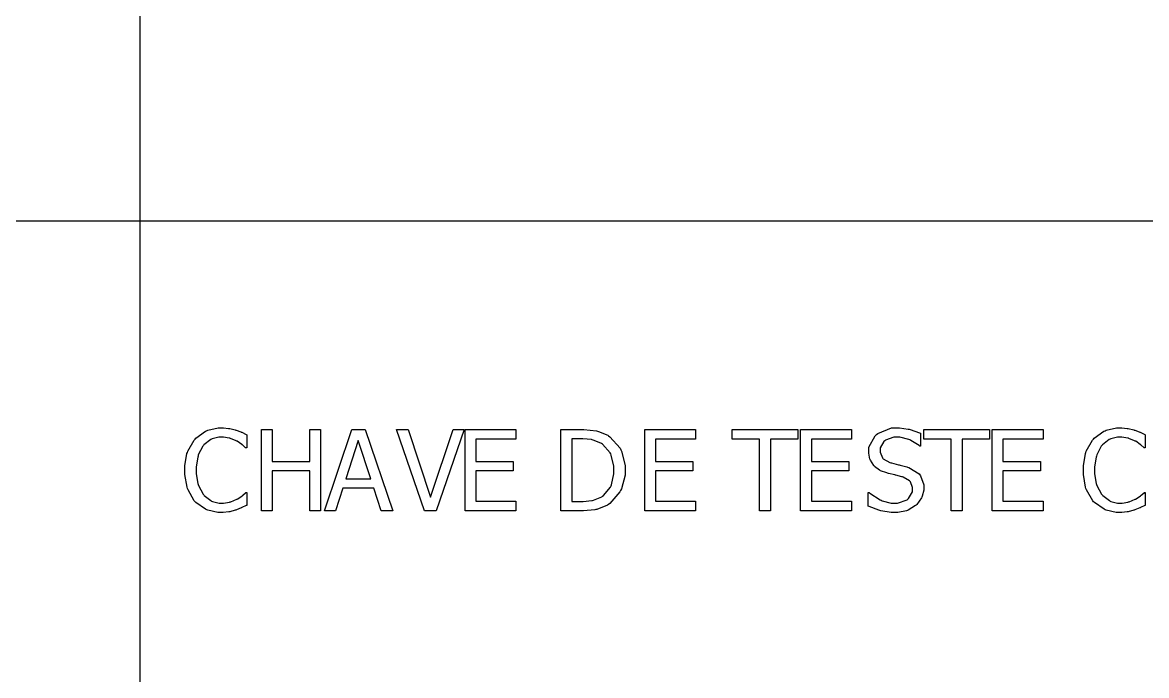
# Model space of a CAD drawing. Header units: millimetres. Extents: x 1974 to 2560, y 1429 to 1567.
# Drawn here: x 2480.782 to 2483.112, y 1527.845 to 1529.198 of the extents above; entities that cross this region are included whole.
import ezdxf

# ---------------------------------------------------------------- set-up
doc = ezdxf.new("R2010")
doc.units = ezdxf.units.MM
doc.layers.add('TEXTO', color=4, linetype='Continuous')

msp = doc.modelspace()

# ---------------------------------------------------------------- linework, layer by layer
at = {"layer": 'TEXTO', "color": 0}
for p, q in [((2481.0251, 1531.9544), (2481.0251, 1515.0586)), ((2507.7976, 1528.7864), (2478.9131, 1528.7864)), ((2481.1411, 1528.3367), (2481.161, 1528.3511)), ((2481.161, 1528.3511), (2481.1634, 1528.3521)), ((2481.1634, 1528.3521), (2481.1656, 1528.3531)), ((2481.1656, 1528.3531), (2481.1871, 1528.3581)), ((2481.1871, 1528.3581), (2481.1943, 1528.3581)), ((2481.1943, 1528.3581), (2481.1983, 1528.3581)), ((2481.1983, 1528.3581), (2481.209, 1528.3571)), ((2481.209, 1528.3571), (2481.2102, 1528.3568)), ((2481.2102, 1528.3568), (2481.2114, 1528.3566)), ((2481.2114, 1528.3566), (2481.2229, 1528.354)), ((2481.2229, 1528.354), (2481.224, 1528.3536)), ((2481.224, 1528.3536), (2481.2249, 1528.3534)), ((2481.2249, 1528.3534), (2481.2342, 1528.3498)), ((2481.2342, 1528.3498), (2481.2352, 1528.3493)), ((2481.2352, 1528.3493), (2481.2361, 1528.349)), ((2481.2361, 1528.349), (2481.2455, 1528.3443)), ((2481.2455, 1528.3443), (2481.2465, 1528.3437)), ((2481.2465, 1528.3437), (2481.2465, 1528.3167)), ((2481.2769, 1528.1861), (2481.2769, 1528.355)), ((2481.2769, 1528.355), (2481.2994, 1528.355)), ((2481.2994, 1528.355), (2481.2994, 1528.2887)), ((2481.3771, 1528.2887), (2481.3771, 1528.355)), ((2481.3771, 1528.355), (2481.3995, 1528.355)), ((2481.3995, 1528.355), (2481.3995, 1528.1861)), ((2481.3995, 1528.355), (2481.3995, 1528.355)), ((2481.4076, 1528.1861), (2481.4646, 1528.355)), ((2481.4646, 1528.355), (2481.4923, 1528.355)), ((2481.4923, 1528.355), (2481.5493, 1528.1861)), ((2481.615, 1528.1861), (2481.5569, 1528.355)), ((2481.5569, 1528.355), (2481.5809, 1528.355)), ((2481.5809, 1528.355), (2481.6277, 1528.2148)), ((2481.6277, 1528.2148), (2481.6744, 1528.355)), ((2481.6973, 1528.355), (2481.6392, 1528.1861)), ((2481.6744, 1528.355), (2481.6973, 1528.355)), ((2481.6744, 1528.355), (2481.6744, 1528.355)), ((2481.6992, 1528.1861), (2481.6992, 1528.355)), ((2481.6992, 1528.355), (2481.8047, 1528.355)), ((2481.8047, 1528.355), (2481.8047, 1528.335)), ((2481.8978, 1528.1861), (2481.8978, 1528.355)), ((2481.8978, 1528.355), (2481.9363, 1528.355)), ((2481.9363, 1528.355), (2481.9456, 1528.355)), ((2481.9456, 1528.355), (2481.9714, 1528.3521)), ((2481.9714, 1528.3521), (2481.9737, 1528.3514)), ((2481.9737, 1528.3514), (2481.976, 1528.3508)), ((2481.976, 1528.3508), (2481.9951, 1528.3427)), ((2482.0716, 1528.1861), (2482.0716, 1528.355)), ((2482.0716, 1528.355), (2482.1772, 1528.355)), ((2482.1772, 1528.355), (2482.1772, 1528.335)), ((2482.2531, 1528.335), (2482.2531, 1528.355)), ((2482.2531, 1528.355), (2482.389, 1528.355)), ((2482.389, 1528.355), (2482.389, 1528.335)), ((2482.3946, 1528.1861), (2482.3946, 1528.355)), ((2482.3946, 1528.355), (2482.5002, 1528.355)), ((2482.5002, 1528.355), (2482.5002, 1528.335)), ((2482.5496, 1528.3419), (2482.5523, 1528.3442)), ((2482.5523, 1528.3442), (2482.5549, 1528.3465)), ((2482.5549, 1528.3465), (2482.5836, 1528.3581)), ((2482.5836, 1528.3581), (2482.5932, 1528.3581)), ((2482.5932, 1528.3581), (2482.5999, 1528.3581)), ((2482.5999, 1528.3581), (2482.6179, 1528.3557)), ((2482.6179, 1528.3557), (2482.62, 1528.3553)), ((2482.62, 1528.3553), (2482.6221, 1528.3548)), ((2482.6221, 1528.3548), (2482.6416, 1528.3481)), ((2482.6416, 1528.3481), (2482.6434, 1528.3472)), ((2482.6434, 1528.3472), (2482.6434, 1528.3203)), ((2482.6505, 1528.335), (2482.6505, 1528.355)), ((2482.6505, 1528.355), (2482.7863, 1528.355)), ((2482.7863, 1528.355), (2482.7863, 1528.335)), ((2482.7919, 1528.1861), (2482.7919, 1528.355)), ((2482.7919, 1528.355), (2482.8976, 1528.355)), ((2482.8976, 1528.355), (2482.8976, 1528.335)), ((2483.0037, 1528.3367), (2483.0237, 1528.3511)), ((2483.0237, 1528.3511), (2483.026, 1528.3521)), ((2483.026, 1528.3521), (2483.0283, 1528.3531)), ((2483.0283, 1528.3531), (2483.0498, 1528.3581)), ((2483.0498, 1528.3581), (2483.057, 1528.3581)), ((2483.057, 1528.3581), (2483.0609, 1528.3581)), ((2483.0609, 1528.3581), (2483.0716, 1528.3571)), ((2483.0716, 1528.3571), (2483.0729, 1528.3568)), ((2483.0729, 1528.3568), (2483.0741, 1528.3566)), ((2483.0741, 1528.3566), (2483.0856, 1528.354)), ((2483.0856, 1528.354), (2483.0867, 1528.3536)), ((2483.0867, 1528.3536), (2483.0875, 1528.3534)), ((2483.0875, 1528.3534), (2483.097, 1528.3498)), ((2483.097, 1528.3498), (2483.0979, 1528.3493)), ((2483.0979, 1528.3493), (2483.0988, 1528.349)), ((2483.0988, 1528.349), (2483.1082, 1528.3443)), ((2483.1082, 1528.3443), (2483.1092, 1528.3437)), ((2483.1092, 1528.3437), (2483.1092, 1528.3167)), ((2481.1246, 1528.31), (2481.1377, 1528.3329)), ((2481.1377, 1528.3329), (2481.1394, 1528.3348)), ((2481.1394, 1528.3348), (2481.1411, 1528.3367)), ((2481.1555, 1528.3201), (2481.1462, 1528.302)), ((2481.1568, 1528.3214), (2481.1555, 1528.3201)), ((2481.1579, 1528.3229), (2481.1568, 1528.3214)), ((2481.172, 1528.3339), (2481.1579, 1528.3229)), ((2481.1736, 1528.3345), (2481.172, 1528.3339)), ((2481.1752, 1528.3353), (2481.1736, 1528.3345)), ((2481.1889, 1528.3389), (2481.1752, 1528.3353)), ((2481.194, 1528.3389), (2481.1889, 1528.3389)), ((2481.1981, 1528.3389), (2481.194, 1528.3389)), ((2481.2103, 1528.337), (2481.1981, 1528.3389)), ((2481.2117, 1528.3366), (2481.2103, 1528.337)), ((2481.2129, 1528.3362), (2481.2117, 1528.3366)), ((2481.2246, 1528.3314), (2481.2129, 1528.3362)), ((2481.2257, 1528.3308), (2481.2246, 1528.3314)), ((2481.2268, 1528.3303), (2481.2257, 1528.3308)), ((2481.2363, 1528.3239), (2481.2268, 1528.3303)), ((2481.2371, 1528.3232), (2481.2363, 1528.3239)), ((2481.2378, 1528.3227), (2481.2371, 1528.3232)), ((2481.2442, 1528.3171), (2481.2378, 1528.3227)), ((2481.4779, 1528.3321), (2481.4519, 1528.2524)), ((2481.504, 1528.2524), (2481.4779, 1528.3321)), ((2481.8047, 1528.335), (2481.7216, 1528.335)), ((2481.7216, 1528.335), (2481.7216, 1528.2887)), ((2481.9374, 1528.3357), (2481.9204, 1528.3357)), ((2481.9204, 1528.3357), (2481.9204, 1528.2054)), ((2481.9433, 1528.3357), (2481.9374, 1528.3357)), ((2481.9611, 1528.3337), (2481.9433, 1528.3357)), ((2481.9629, 1528.3334), (2481.9611, 1528.3337)), ((2481.9645, 1528.3329), (2481.9629, 1528.3334)), ((2481.9805, 1528.3265), (2481.9645, 1528.3329)), ((2481.9821, 1528.3255), (2481.9805, 1528.3265)), ((2481.9841, 1528.3242), (2481.9821, 1528.3255)), ((2482.0001, 1528.3064), (2481.9841, 1528.3242)), ((2481.9951, 1528.3427), (2481.9968, 1528.3416)), ((2481.9968, 1528.3416), (2481.9995, 1528.3398)), ((2481.9995, 1528.3398), (2482.0205, 1528.316)), ((2482.1772, 1528.335), (2482.0941, 1528.335)), ((2482.0941, 1528.335), (2482.0941, 1528.2887)), ((2482.3098, 1528.335), (2482.2531, 1528.335)), ((2482.3098, 1528.1861), (2482.3098, 1528.335)), ((2482.389, 1528.335), (2482.3323, 1528.335)), ((2482.3323, 1528.335), (2482.3323, 1528.1861)), ((2482.5002, 1528.335), (2482.4171, 1528.335)), ((2482.4171, 1528.335), (2482.4171, 1528.2887)), ((2482.5363, 1528.3184), (2482.5496, 1528.3419)), ((2482.5677, 1528.3301), (2482.5597, 1528.3167)), ((2482.5694, 1528.3313), (2482.5677, 1528.3301)), ((2482.5709, 1528.3326), (2482.5694, 1528.3313)), ((2482.5883, 1528.3386), (2482.5709, 1528.3326)), ((2482.5946, 1528.3386), (2482.5883, 1528.3386)), ((2482.6006, 1528.3386), (2482.5946, 1528.3386)), ((2482.619, 1528.3341), (2482.6006, 1528.3386)), ((2482.6211, 1528.3332), (2482.619, 1528.3341)), ((2482.6231, 1528.3323), (2482.6211, 1528.3332)), ((2482.6404, 1528.3215), (2482.6231, 1528.3323)), ((2482.6418, 1528.3203), (2482.6404, 1528.3215)), ((2482.6434, 1528.3203), (2482.6418, 1528.3203)), ((2482.7071, 1528.335), (2482.6505, 1528.335)), ((2482.7071, 1528.1861), (2482.7071, 1528.335)), ((2482.7863, 1528.335), (2482.7297, 1528.335)), ((2482.7297, 1528.335), (2482.7297, 1528.1861)), ((2482.8976, 1528.335), (2482.8144, 1528.335)), ((2482.8144, 1528.335), (2482.8144, 1528.2887)), ((2482.9872, 1528.31), (2483.0003, 1528.3329)), ((2483.0003, 1528.3329), (2483.0021, 1528.3348)), ((2483.0021, 1528.3348), (2483.0037, 1528.3367)), ((2483.0182, 1528.3201), (2483.009, 1528.302)), ((2483.0194, 1528.3214), (2483.0182, 1528.3201)), ((2483.0206, 1528.3229), (2483.0194, 1528.3214)), ((2483.0347, 1528.3339), (2483.0206, 1528.3229)), ((2483.0363, 1528.3345), (2483.0347, 1528.3339)), ((2483.0379, 1528.3353), (2483.0363, 1528.3345)), ((2483.0516, 1528.3389), (2483.0379, 1528.3353)), ((2483.0568, 1528.3389), (2483.0516, 1528.3389)), ((2483.0609, 1528.3389), (2483.0568, 1528.3389)), ((2483.0731, 1528.337), (2483.0609, 1528.3389)), ((2483.0744, 1528.3366), (2483.0731, 1528.337)), ((2483.0756, 1528.3362), (2483.0744, 1528.3366)), ((2483.0873, 1528.3314), (2483.0756, 1528.3362)), ((2483.0884, 1528.3308), (2483.0873, 1528.3314)), ((2483.0895, 1528.3303), (2483.0884, 1528.3308)), ((2483.099, 1528.3239), (2483.0895, 1528.3303)), ((2483.0998, 1528.3232), (2483.099, 1528.3239)), ((2483.1005, 1528.3227), (2483.0998, 1528.3232)), ((2483.1068, 1528.3171), (2483.1005, 1528.3227)), ((2481.1183, 1528.2796), (2481.1227, 1528.3047)), ((2481.1227, 1528.3047), (2481.1237, 1528.3073)), ((2481.1237, 1528.3073), (2481.1246, 1528.31)), ((2481.1449, 1528.2977), (2481.1416, 1528.2773)), ((2481.1456, 1528.2998), (2481.1449, 1528.2977)), ((2481.1462, 1528.302), (2481.1456, 1528.2998)), ((2481.2447, 1528.3167), (2481.2442, 1528.3171)), ((2481.2465, 1528.3167), (2481.2447, 1528.3167)), ((2482.0012, 1528.3041), (2482.0001, 1528.3064)), ((2482.0023, 1528.3018), (2482.0012, 1528.3041)), ((2482.0077, 1528.279), (2482.0023, 1528.3018)), ((2482.0205, 1528.316), (2482.022, 1528.3129)), ((2482.022, 1528.3129), (2482.0235, 1528.3101)), ((2482.0235, 1528.3101), (2482.0311, 1528.2804)), ((2482.5363, 1528.3098), (2482.5363, 1528.3184)), ((2482.5363, 1528.3058), (2482.5363, 1528.3098)), ((2482.5387, 1528.2936), (2482.5363, 1528.3058)), ((2482.5597, 1528.3167), (2482.5597, 1528.3121)), ((2482.5597, 1528.3121), (2482.5597, 1528.3078)), ((2482.5597, 1528.3078), (2482.5644, 1528.2961)), ((2482.981, 1528.2796), (2482.9854, 1528.3047)), ((2482.9854, 1528.3047), (2482.9864, 1528.3073)), ((2482.9864, 1528.3073), (2482.9872, 1528.31)), ((2483.0077, 1528.2977), (2483.0044, 1528.2773)), ((2483.0084, 1528.2998), (2483.0077, 1528.2977)), ((2483.009, 1528.302), (2483.0084, 1528.2998)), ((2483.1073, 1528.3167), (2483.1068, 1528.3171)), ((2483.1092, 1528.3167), (2483.1073, 1528.3167)), ((2481.1183, 1528.2704), (2481.1183, 1528.2796)), ((2481.1416, 1528.2773), (2481.1416, 1528.2704)), ((2481.2994, 1528.2887), (2481.3771, 1528.2887)), ((2481.7216, 1528.2887), (2481.7991, 1528.2887)), ((2481.7991, 1528.2887), (2481.7991, 1528.2688)), ((2482.0077, 1528.2706), (2482.0077, 1528.279)), ((2482.0311, 1528.2804), (2482.0311, 1528.2704)), ((2482.0941, 1528.2887), (2482.1715, 1528.2887)), ((2482.1715, 1528.2887), (2482.1715, 1528.2688)), ((2482.4171, 1528.2887), (2482.4945, 1528.2887)), ((2482.4945, 1528.2887), (2482.4945, 1528.2688)), ((2482.5392, 1528.2923), (2482.5387, 1528.2936)), ((2482.5397, 1528.2911), (2482.5392, 1528.2923)), ((2482.5465, 1528.2802), (2482.5397, 1528.2911)), ((2482.5474, 1528.2792), (2482.5465, 1528.2802)), ((2482.5482, 1528.2783), (2482.5474, 1528.2792)), ((2482.5584, 1528.2706), (2482.5482, 1528.2783)), ((2482.5644, 1528.2961), (2482.5654, 1528.295)), ((2482.5654, 1528.295), (2482.5663, 1528.2939)), ((2482.5663, 1528.2939), (2482.58, 1528.2862)), ((2482.58, 1528.2862), (2482.5818, 1528.2857)), ((2482.5818, 1528.2857), (2482.583, 1528.2854)), ((2482.583, 1528.2854), (2482.5975, 1528.2818)), ((2482.5975, 1528.2818), (2482.5993, 1528.2813)), ((2482.5993, 1528.2813), (2482.6009, 1528.2809)), ((2482.6009, 1528.2809), (2482.6153, 1528.2773)), ((2482.6153, 1528.2773), (2482.6164, 1528.2769)), ((2482.6164, 1528.2769), (2482.6193, 1528.276)), ((2482.6193, 1528.276), (2482.6406, 1528.2626)), ((2482.8144, 1528.2887), (2482.8919, 1528.2887)), ((2482.8919, 1528.2887), (2482.8919, 1528.2688)), ((2482.981, 1528.2704), (2482.981, 1528.2796)), ((2483.0044, 1528.2773), (2483.0044, 1528.2704)), ((2481.1183, 1528.2616), (2481.1183, 1528.2704)), ((2481.1229, 1528.2354), (2481.1183, 1528.2616)), ((2481.1416, 1528.2704), (2481.1416, 1528.2629)), ((2481.1416, 1528.2629), (2481.1451, 1528.2426)), ((2481.3771, 1528.2688), (2481.2994, 1528.2688)), ((2481.2994, 1528.2688), (2481.2994, 1528.1861)), ((2481.3771, 1528.1861), (2481.3771, 1528.2688)), ((2481.4519, 1528.2524), (2481.504, 1528.2524)), ((2481.4519, 1528.2524), (2481.4519, 1528.2524)), ((2481.7991, 1528.2688), (2481.7216, 1528.2688)), ((2481.7216, 1528.2688), (2481.7216, 1528.2061)), ((2482.0027, 1528.24), (2482.0077, 1528.263)), ((2482.0077, 1528.263), (2482.0077, 1528.2706)), ((2482.0077, 1528.2706), (2482.0077, 1528.2706)), ((2482.0311, 1528.26), (2482.0232, 1528.2318)), ((2482.0311, 1528.2704), (2482.0311, 1528.26)), ((2482.0311, 1528.2704), (2482.0311, 1528.2704)), ((2482.1715, 1528.2688), (2482.0941, 1528.2688)), ((2482.0941, 1528.2688), (2482.0941, 1528.2061)), ((2482.4945, 1528.2688), (2482.4171, 1528.2688)), ((2482.4171, 1528.2688), (2482.4171, 1528.2061)), ((2482.5596, 1528.27), (2482.5584, 1528.2706)), ((2482.5608, 1528.2694), (2482.5596, 1528.27)), ((2482.5737, 1528.2647), (2482.5608, 1528.2694)), ((2482.5753, 1528.2642), (2482.5737, 1528.2647)), ((2482.5769, 1528.2639), (2482.5753, 1528.2642)), ((2482.5903, 1528.2606), (2482.5769, 1528.2639)), ((2482.5915, 1528.2603), (2482.5903, 1528.2606)), ((2482.5926, 1528.2601), (2482.5915, 1528.2603)), ((2482.6044, 1528.2569), (2482.5926, 1528.2601)), ((2482.6058, 1528.2565), (2482.6044, 1528.2569)), ((2482.6075, 1528.256), (2482.6058, 1528.2565)), ((2482.6208, 1528.2482), (2482.6075, 1528.256)), ((2482.6406, 1528.2626), (2482.6419, 1528.2608)), ((2482.6419, 1528.2608), (2482.6432, 1528.259)), ((2482.6432, 1528.259), (2482.65, 1528.2404)), ((2482.8919, 1528.2688), (2482.8144, 1528.2688)), ((2482.8144, 1528.2688), (2482.8144, 1528.2061)), ((2482.981, 1528.2616), (2482.981, 1528.2704)), ((2482.9856, 1528.2354), (2482.981, 1528.2616)), ((2483.0044, 1528.2704), (2483.0044, 1528.2629)), ((2483.0044, 1528.2629), (2483.0078, 1528.2426)), ((2481.1239, 1528.2326), (2481.1229, 1528.2354)), ((2481.1248, 1528.2299), (2481.1239, 1528.2326)), ((2481.1378, 1528.2071), (2481.1248, 1528.2299)), ((2481.1451, 1528.2426), (2481.1458, 1528.2405)), ((2481.1458, 1528.2405), (2481.1465, 1528.2385)), ((2481.1465, 1528.2385), (2481.1561, 1528.2208)), ((2481.4457, 1528.2333), (2481.4303, 1528.1861)), ((2481.5102, 1528.2333), (2481.4457, 1528.2333)), ((2481.5255, 1528.1861), (2481.5102, 1528.2333)), ((2481.9861, 1528.218), (2482.0008, 1528.2356)), ((2482.0008, 1528.2356), (2482.0018, 1528.2378)), ((2482.0018, 1528.2378), (2482.0027, 1528.24)), ((2482.0216, 1528.2287), (2482.0201, 1528.2256)), ((2482.0232, 1528.2318), (2482.0216, 1528.2287)), ((2482.6217, 1528.2471), (2482.6208, 1528.2482)), ((2482.6224, 1528.2461), (2482.6217, 1528.2471)), ((2482.6266, 1528.2349), (2482.6224, 1528.2461)), ((2482.6266, 1528.2307), (2482.6266, 1528.2349)), ((2482.6266, 1528.2259), (2482.6266, 1528.2307)), ((2482.65, 1528.2293), (2482.6466, 1528.2164)), ((2482.65, 1528.2404), (2482.65, 1528.2342)), ((2482.65, 1528.2342), (2482.65, 1528.2293)), ((2482.9865, 1528.2326), (2482.9856, 1528.2354)), ((2482.9874, 1528.2299), (2482.9865, 1528.2326)), ((2483.0004, 1528.2071), (2482.9874, 1528.2299)), ((2483.0078, 1528.2426), (2483.0086, 1528.2405)), ((2483.0086, 1528.2405), (2483.0092, 1528.2385)), ((2483.0092, 1528.2385), (2483.0188, 1528.2208)), ((2481.1395, 1528.2052), (2481.1378, 1528.2071)), ((2481.1412, 1528.2033), (2481.1395, 1528.2052)), ((2481.1611, 1528.1896), (2481.1412, 1528.2033)), ((2481.1561, 1528.2208), (2481.1573, 1528.2194)), ((2481.1573, 1528.2194), (2481.1585, 1528.218)), ((2481.1585, 1528.218), (2481.1722, 1528.2074)), ((2481.1722, 1528.2074), (2481.1738, 1528.2066)), ((2481.1738, 1528.2066), (2481.1754, 1528.2059)), ((2481.1754, 1528.2059), (2481.1894, 1528.2025)), ((2481.1985, 1528.2025), (2481.2106, 1528.2044)), ((2481.2106, 1528.2044), (2481.2121, 1528.2048)), ((2481.2121, 1528.2048), (2481.2134, 1528.2052)), ((2481.2134, 1528.2052), (2481.2257, 1528.2102)), ((2481.2257, 1528.2102), (2481.2268, 1528.2108)), ((2481.2268, 1528.2108), (2481.2278, 1528.2114)), ((2481.2278, 1528.2114), (2481.2368, 1528.2174)), ((2481.2368, 1528.2174), (2481.2376, 1528.218)), ((2481.2376, 1528.218), (2481.2384, 1528.2187)), ((2481.2384, 1528.2187), (2481.2443, 1528.2239)), ((2481.2443, 1528.2239), (2481.2448, 1528.2243)), ((2481.2448, 1528.2243), (2481.2465, 1528.2243)), ((2481.2465, 1528.2243), (2481.2465, 1528.1975)), ((2481.7216, 1528.2061), (2481.8047, 1528.2061)), ((2481.8047, 1528.2061), (2481.8047, 1528.1861)), ((2481.9204, 1528.2054), (2481.9374, 1528.2054)), ((2481.9374, 1528.2054), (2481.9439, 1528.2054)), ((2481.9439, 1528.2054), (2481.9617, 1528.2074)), ((2481.9617, 1528.2074), (2481.9636, 1528.2078)), ((2481.9636, 1528.2078), (2481.9655, 1528.2082)), ((2481.9655, 1528.2082), (2481.9826, 1528.2156)), ((2481.9826, 1528.2156), (2481.9842, 1528.2166)), ((2481.9842, 1528.2166), (2481.9861, 1528.218)), ((2482.0201, 1528.2256), (2481.9991, 1528.2013)), ((2482.0941, 1528.2061), (2482.1772, 1528.2061)), ((2482.1772, 1528.2061), (2482.1772, 1528.1861)), ((2482.4171, 1528.2061), (2482.5002, 1528.2061)), ((2482.5002, 1528.2061), (2482.5002, 1528.1861)), ((2482.5352, 1528.1962), (2482.5352, 1528.2243)), ((2482.5352, 1528.2243), (2482.5367, 1528.2243)), ((2482.5367, 1528.2243), (2482.5385, 1528.2226)), ((2482.5385, 1528.2226), (2482.5595, 1528.2092)), ((2482.5595, 1528.2092), (2482.5619, 1528.2082)), ((2482.5619, 1528.2082), (2482.5642, 1528.2072)), ((2482.5642, 1528.2072), (2482.5828, 1528.2025)), ((2482.596, 1528.2025), (2482.6155, 1528.209)), ((2482.6155, 1528.209), (2482.6171, 1528.2102)), ((2482.6171, 1528.2102), (2482.6187, 1528.2116)), ((2482.6187, 1528.2116), (2482.6266, 1528.2259)), ((2482.6454, 1528.2131), (2482.6358, 1528.1995)), ((2482.646, 1528.2147), (2482.6454, 1528.2131)), ((2482.6466, 1528.2164), (2482.646, 1528.2147)), ((2482.8144, 1528.2061), (2482.8976, 1528.2061)), ((2482.8976, 1528.2061), (2482.8976, 1528.1861)), ((2483.0022, 1528.2052), (2483.0004, 1528.2071)), ((2483.0038, 1528.2033), (2483.0022, 1528.2052)), ((2483.0239, 1528.1896), (2483.0038, 1528.2033)), ((2483.0188, 1528.2208), (2483.02, 1528.2194)), ((2483.02, 1528.2194), (2483.0212, 1528.218)), ((2483.0212, 1528.218), (2483.035, 1528.2074)), ((2483.035, 1528.2074), (2483.0366, 1528.2066)), ((2483.0366, 1528.2066), (2483.0381, 1528.2059)), ((2483.0381, 1528.2059), (2483.0521, 1528.2025)), ((2483.0612, 1528.2025), (2483.0734, 1528.2044)), ((2483.0734, 1528.2044), (2483.0748, 1528.2048)), ((2483.0748, 1528.2048), (2483.0762, 1528.2052)), ((2483.0762, 1528.2052), (2483.0884, 1528.2102)), ((2483.0884, 1528.2102), (2483.0896, 1528.2108)), ((2483.0896, 1528.2108), (2483.0905, 1528.2114)), ((2483.0905, 1528.2114), (2483.0996, 1528.2174)), ((2483.0996, 1528.2174), (2483.1003, 1528.218)), ((2483.1003, 1528.218), (2483.101, 1528.2187)), ((2483.101, 1528.2187), (2483.1069, 1528.2239)), ((2483.1069, 1528.2239), (2483.1074, 1528.2243)), ((2483.1074, 1528.2243), (2483.1092, 1528.2243)), ((2483.1092, 1528.2243), (2483.1092, 1528.1975)), ((2481.1635, 1528.1885), (2481.1611, 1528.1896)), ((2481.1658, 1528.1877), (2481.1635, 1528.1885)), ((2481.1863, 1528.1831), (2481.1658, 1528.1877)), ((2481.1939, 1528.1831), (2481.1863, 1528.1831)), ((2481.1894, 1528.2025), (2481.194, 1528.2025)), ((2481.1977, 1528.1831), (2481.1939, 1528.1831)), ((2481.1939, 1528.1831), (2481.1939, 1528.1831)), ((2481.194, 1528.2025), (2481.1985, 1528.2025)), ((2481.2093, 1528.184), (2481.1977, 1528.1831)), ((2481.2103, 1528.1843), (2481.2093, 1528.184)), ((2481.2113, 1528.1845), (2481.2103, 1528.1843)), ((2481.2227, 1528.1876), (2481.2113, 1528.1845)), ((2481.224, 1528.1879), (2481.2227, 1528.1876)), ((2481.2251, 1528.1883), (2481.224, 1528.1879)), ((2481.2351, 1528.1922), (2481.2251, 1528.1883)), ((2481.2359, 1528.1926), (2481.2351, 1528.1922)), ((2481.2367, 1528.193), (2481.2359, 1528.1926)), ((2481.2455, 1528.1971), (2481.2367, 1528.193)), ((2481.2465, 1528.1975), (2481.2455, 1528.1971)), ((2481.2994, 1528.1861), (2481.2769, 1528.1861)), ((2481.3995, 1528.1861), (2481.3771, 1528.1861)), ((2481.4303, 1528.1861), (2481.4076, 1528.1861)), ((2481.4303, 1528.1861), (2481.4303, 1528.1861)), ((2481.5493, 1528.1861), (2481.5255, 1528.1861)), ((2481.6392, 1528.1861), (2481.615, 1528.1861)), ((2481.8047, 1528.1861), (2481.6992, 1528.1861)), ((2481.8047, 1528.1861), (2481.8047, 1528.1861)), ((2481.9368, 1528.1861), (2481.8978, 1528.1861)), ((2481.9446, 1528.1861), (2481.9368, 1528.1861)), ((2481.9683, 1528.1884), (2481.9446, 1528.1861)), ((2481.9705, 1528.1888), (2481.9683, 1528.1884)), ((2481.9726, 1528.1893), (2481.9705, 1528.1888)), ((2481.9944, 1528.1983), (2481.9726, 1528.1893)), ((2481.9965, 1528.1995), (2481.9944, 1528.1983)), ((2481.9991, 1528.2013), (2481.9965, 1528.1995)), ((2482.1772, 1528.1861), (2482.0716, 1528.1861)), ((2482.1772, 1528.1861), (2482.1772, 1528.1861)), ((2482.3323, 1528.1861), (2482.3098, 1528.1861)), ((2482.3323, 1528.1861), (2482.3323, 1528.1861)), ((2482.5002, 1528.1861), (2482.3946, 1528.1861)), ((2482.5002, 1528.1861), (2482.5002, 1528.1861)), ((2482.537, 1528.1953), (2482.5352, 1528.1962)), ((2482.5572, 1528.1876), (2482.537, 1528.1953)), ((2482.5593, 1528.1869), (2482.5572, 1528.1876)), ((2482.5614, 1528.1863), (2482.5593, 1528.1869)), ((2482.5827, 1528.1831), (2482.5614, 1528.1863)), ((2482.5905, 1528.1831), (2482.5827, 1528.1831)), ((2482.5828, 1528.2025), (2482.589, 1528.2025)), ((2482.589, 1528.2025), (2482.596, 1528.2025)), ((2482.5964, 1528.1831), (2482.5905, 1528.1831)), ((2482.5905, 1528.1831), (2482.5905, 1528.1831)), ((2482.6145, 1528.1864), (2482.5964, 1528.1831)), ((2482.6162, 1528.1871), (2482.6145, 1528.1864)), ((2482.6179, 1528.1877), (2482.6162, 1528.1871)), ((2482.6333, 1528.1971), (2482.6179, 1528.1877)), ((2482.6347, 1528.1983), (2482.6333, 1528.1971)), ((2482.6358, 1528.1995), (2482.6347, 1528.1983)), ((2482.7297, 1528.1861), (2482.7071, 1528.1861)), ((2482.7297, 1528.1861), (2482.7297, 1528.1861)), ((2482.8976, 1528.1861), (2482.7919, 1528.1861)), ((2482.8976, 1528.1861), (2482.8976, 1528.1861)), ((2483.0262, 1528.1885), (2483.0239, 1528.1896)), ((2483.0285, 1528.1877), (2483.0262, 1528.1885)), ((2483.049, 1528.1831), (2483.0285, 1528.1877)), ((2483.0567, 1528.1831), (2483.049, 1528.1831)), ((2483.0521, 1528.2025), (2483.0568, 1528.2025)), ((2483.0605, 1528.1831), (2483.0567, 1528.1831)), ((2483.0567, 1528.1831), (2483.0567, 1528.1831)), ((2483.0568, 1528.2025), (2483.0612, 1528.2025)), ((2483.072, 1528.184), (2483.0605, 1528.1831)), ((2483.0731, 1528.1843), (2483.072, 1528.184)), ((2483.0741, 1528.1845), (2483.0731, 1528.1843)), ((2483.0854, 1528.1876), (2483.0741, 1528.1845)), ((2483.0867, 1528.1879), (2483.0854, 1528.1876)), ((2483.0878, 1528.1883), (2483.0867, 1528.1879)), ((2483.0978, 1528.1922), (2483.0878, 1528.1883)), ((2483.0987, 1528.1926), (2483.0978, 1528.1922)), ((2483.0995, 1528.193), (2483.0987, 1528.1926)), ((2483.1082, 1528.1971), (2483.0995, 1528.193)), ((2483.1092, 1528.1975), (2483.1082, 1528.1971))]:
    msp.add_line(p, q, dxfattribs=at)

doc.saveas('drawing.dxf')
